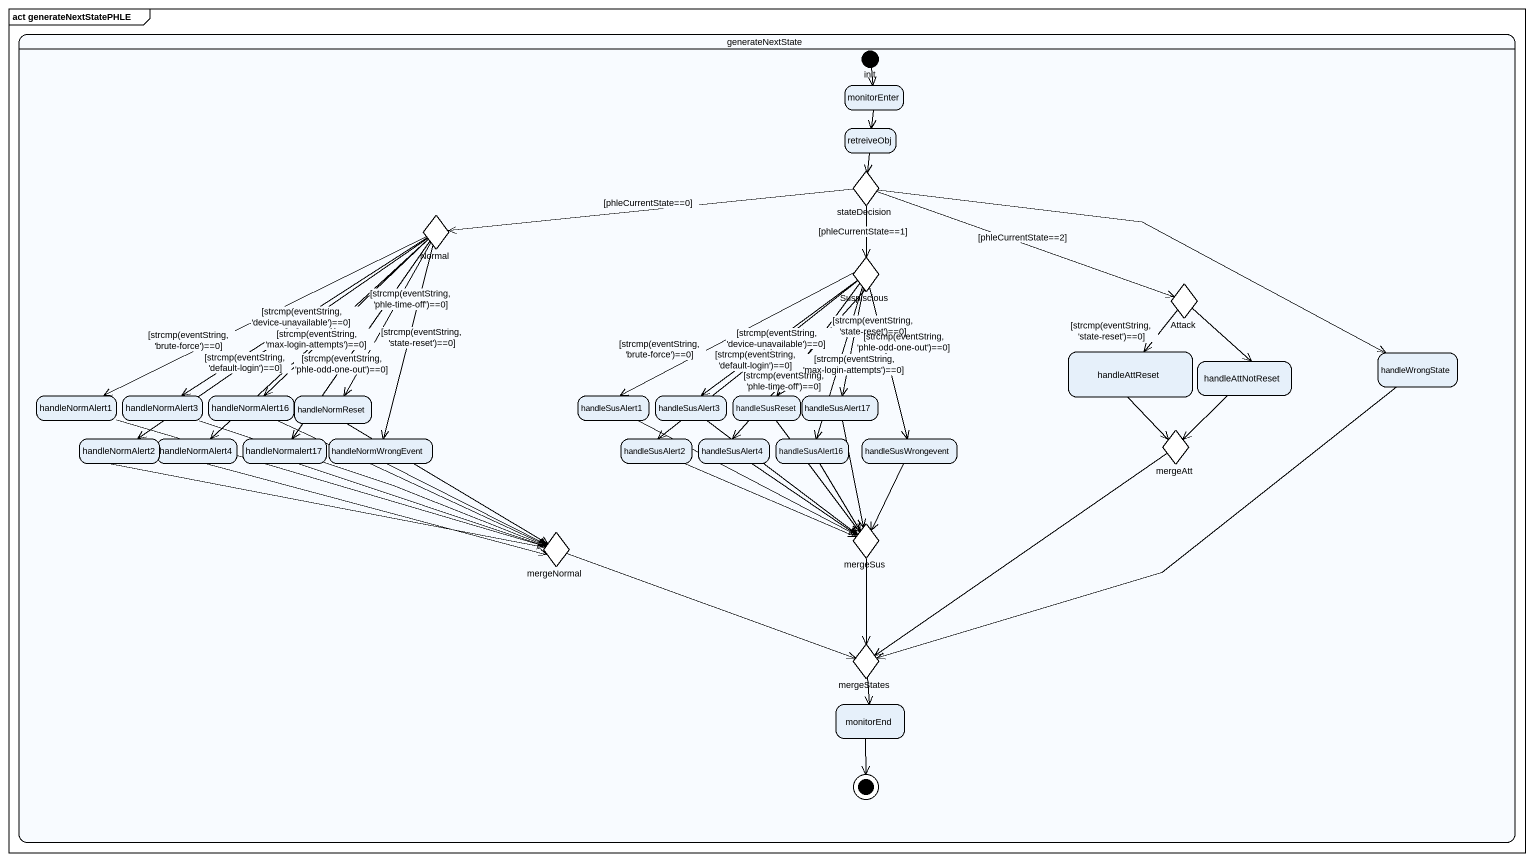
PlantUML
@startuml
mainframe act generateNextStatePHLE
hide empty description
state generateNextState {
  state init <<start>>
  state monitorEnter
  state retreiveObj
  state stateDecision <<choice>>
  state Normal <<choice>>
  state Suspiscious <<choice>>
  state Attack <<choice>>
  state handleAttReset
  state handleAttNotReset
  state handleWrongState
  state handleNormAlert1
  state handleNormAlert3
  state handleNormAlert16
  state handleNormReset
  state handleSusAlert1
  state handleSusAlert3
  state handleSusReset
  state handleSusAlert17
  state handleNormAlert2
  state handleNormAlert4
  state handleNormalert17
  state handleNormWrongEvent
  state handleSusAlert2
  state handleSusAlert4
  state handleSusAlert16
  state handleSusWrongevent
  state mergeAtt <<choice>>
  state mergeNormal <<choice>>
  state mergeSus <<choice>>
  state mergeStates <<choice>>
  state monitorEnd
  monitorEnd --> [*]
}
init --> monitorEnter
monitorEnter --> retreiveObj
retreiveObj --> stateDecision
stateDecision -left-> Normal : [phleCurrentState==0]
stateDecision --> Suspiscious : [phleCurrentState==1]
stateDecision -right-> Attack : [phleCurrentState==2]
stateDecision -right-> handleWrongState
Normal -left-> handleNormAlert1 : [strcmp(eventString, 'brute-force')==0]
Normal --> handleNormAlert3 : [strcmp(eventString, 'device-unavailable')==0]
Normal --> handleNormAlert16 : [strcmp(eventString, 'phle-time-off')==0]
Normal --> handleNormReset : [strcmp(eventString, 'state-reset')==0]
Normal --> handleNormAlert2 : [strcmp(eventString, 'default-login')==0]
Normal --> handleNormAlert4 : [strcmp(eventString, 'max-login-attempts')==0]
Normal --> handleNormalert17 : [strcmp(eventString, 'phle-odd-one-out')==0]
Normal --> handleNormWrongEvent
Suspiscious -left-> handleSusAlert1 : [strcmp(eventString, 'brute-force')==0]
Suspiscious --> handleSusAlert3 : [strcmp(eventString, 'device-unavailable')==0]
Suspiscious --> handleSusReset : [strcmp(eventString, 'state-reset')==0]
Suspiscious --> handleSusAlert17 : [strcmp(eventString, 'phle-odd-one-out')==0]
Suspiscious --> handleSusAlert2 : [strcmp(eventString, 'default-login')==0]
Suspiscious --> handleSusAlert4 : [strcmp(eventString, 'max-login-attempts')==0]
Suspiscious --> handleSusAlert16 : [strcmp(eventString, 'phle-time-off')==0]
Suspiscious --> handleSusWrongevent
Attack --> handleAttReset : [strcmp(eventString, 'state-reset')==0]
Attack --> handleAttNotReset
handleAttReset --> mergeAtt
handleAttNotReset --> mergeAtt
handleWrongState -left-> mergeStates
handleNormAlert1 -right-> mergeNormal
handleNormAlert3 -right-> mergeNormal
handleNormAlert16 -right-> mergeNormal
handleNormReset --> mergeNormal
handleSusAlert1 -right-> mergeSus
handleSusAlert3 --> mergeSus
handleSusReset --> mergeSus
handleSusAlert17 --> mergeSus
handleNormAlert2 -right-> mergeNormal
handleNormAlert4 -right-> mergeNormal
handleNormalert17 -right-> mergeNormal
handleNormWrongEvent -right-> mergeNormal
handleSusAlert2 -right-> mergeSus
handleSusAlert4 --> mergeSus
handleSusAlert16 --> mergeSus
handleSusWrongevent --> mergeSus
mergeAtt --> mergeStates
mergeNormal -right-> mergeStates
mergeSus --> mergeStates
mergeStates --> monitorEnd
@enduml
